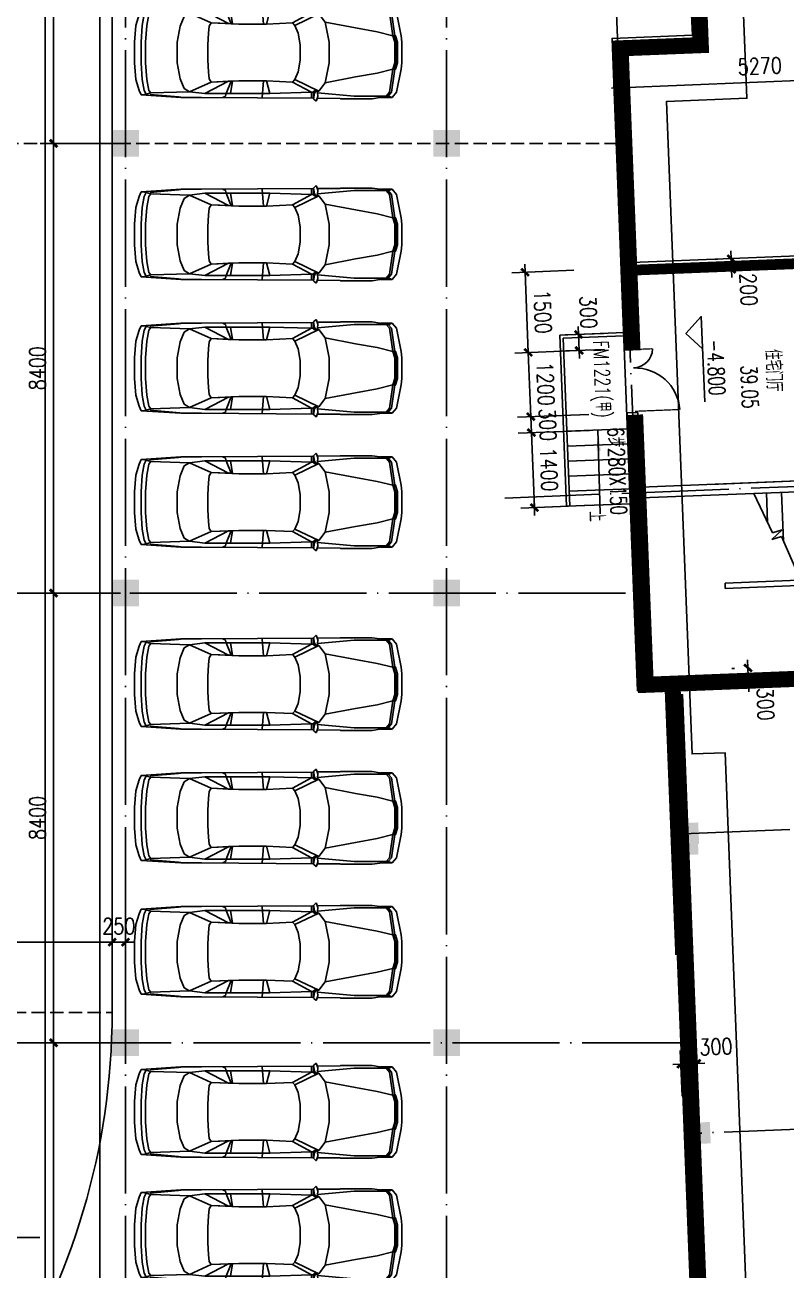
# Model space of a CAD drawing. Extents: x 634182 to 802382, y -1101880 to -864080.
# Drawn here: x 766182 to 780404, y -1022314 to -999052 of the extents above; entities that cross this region are included whole.
import ezdxf
from ezdxf.enums import TextEntityAlignment as Align

# ---------------------------------------------------------------- set-up
doc = ezdxf.new("R2010")
doc.units = 0
doc.header["$LTSCALE"] = 1000
doc.header["$MEASUREMENT"] = 0
doc.linetypes.add('DASH', pattern=[0.35, 0.25, -0.1])
doc.linetypes.add('DOTE', pattern=[2.42, 2, -0.2, 0.02, -0.2])
doc.layers.get('0').update_dxf_attribs({"linetype": 'CONTINUOUS'})
doc.layers.get('DEFPOINTS').update_dxf_attribs({"linetype": 'CONTINUOUS'})
for name, color, linetype in [('210', 4, 'CONTINUOUS'), ('AXIS', 3, 'CONTINUOUS'), ('COLUMN', 7, 'CONTINUOUS'), ('DOTE', 1, 'DOTE'), ('LU', 4, 'CONTINUOUS'), ('PUB_DIM', 3, 'CONTINUOUS'), ('PUB_TEXT', 7, 'CONTINUOUS'), ('STAIR', 2, 'CONTINUOUS'), ('WALL', 191, 'CONTINUOUS'), ('WINDOW', 2, 'CONTINUOUS'), ('剪力墙', 131, 'CONTINUOUS'), ('防火分區线', 2, 'CONTINUOUS')]:
    doc.layers.add(name, color=color, linetype=linetype)
doc.styles.add('_Z', font='romans', dxfattribs={"width": 0.7, "bigfont": 'Z'})
doc.styles.add('DIM_FONT', font='simplex.shx', dxfattribs={"width": 0.8})
doc.styles.add('Z', font='romans', dxfattribs={"width": 0.8, "bigfont": 'z'})
doc.dimstyles.new('DIMN', dxfattribs={"dimtxt": 300, "dimasz": 1, "dimexe": 250, "dimexo": 300, "dimgap": 150, "dimtad": 1, "dimdec": 0, "dimzin": 0, "dimdsep": 46, "dimtxsty": 'DIM_FONT', "dimblk": '_DIMX', "dimblk1": '_DIMX', "dimblk2": '_DIMX', "dimcen": 2.5, "dimclrt": 7, "dimadec": 0, "dimazin": 0, "dimtfac": 1, "dimtdec": 0, "dimtix": 1, "dimtmove": 2, "dimatfit": 3, "dimldrblk": '_DIMX', "dimfxl": 0, "dimtolj": 1, "dimtzin": 0, "dimarcsym": 0})
doc.dimstyles.new('NORMAL', dxfattribs={"dimtxt": 300, "dimasz": 1, "dimexe": 250, "dimexo": 300, "dimgap": 150, "dimtad": 1, "dimdec": 0, "dimzin": 0, "dimdsep": 46, "dimtxsty": 'DIM_FONT', "dimblk": '_DIMX', "dimblk1": '_DIMX', "dimblk2": '_DIMX', "dimcen": 2.5, "dimclrt": 7, "dimadec": 0, "dimazin": 0, "dimtfac": 1, "dimtdec": 0, "dimtix": 1, "dimtmove": 2, "dimatfit": 3, "dimldrblk": '_DIMX', "dimfxl": 0, "dimtolj": 1, "dimtzin": 0, "dimarcsym": 0})

# ---------------------------------------------------------------- blocks, each defined once
blk = doc.blocks.new('_FZH')
blk.add_solid([(-0.5, -0.5), (0.5, -0.5), (-0.5, 0.5), (0.5, 0.5)])
blk = doc.blocks.new('M_F27')
for p, q in [((-2489, 522), (-2426, 736)), ((-2426, 736), (-2389, 824)), ((-2389, 824), (-1610, 874)), ((-2389, 824), (-1560, 874)), ((-2264, 812), (-2389, 824)), ((-2326, 736), (-2364, 522)), ((-2326, 736), (-2351, 596)), ((-2326, 736), (-2288, 811)), ((-2200, 786), (-2288, 811)), ((-2276, 522), (-2238, 736)), ((-2200, 786), (-2238, 736)), ((-1560, 874), (-2212, 815)), ((-2208, 815), (-2211, 814)), ((-1660, 862), (-2208, 815)), ((-1446, 761), (-2200, 786)), ((-1560, 874), (-1660, 862)), ((-1617, 869), (-1620, 866)), ((-1208, 874), (-1610, 874)), ((-1547, 698), (-1446, 761)), ((-1145, 799), (-1446, 761)), ((-1019, 572), (-1446, 761)), ((-1208, 874), (980, 889)), ((-1145, 799), (-682, 557)), ((-1145, 799), (124, 799)), ((-743, 849), (-793, 874)), ((-730, 799), (-743, 849)), ((-630, 555), (-730, 799)), ((-642, 799), (-605, 554)), ((-2, 547), (-27, 877)), ((124, 799), (61, 547)), ((941, 773), (124, 799)), ((564, 572), (941, 773)), ((1079, 748), (614, 522)), ((941, 773), (941, 874)), ((983, 777), (941, 773)), ((941, 773), (987, 765)), ((980, 902), (995, 790)), ((980, 790), (980, 898)), ((995, 790), (980, 790)), ((980, 790), (992, 746)), ((984, 905), (1020, 939)), ((992, 746), (1021, 747)), ((995, 790), (1022, 746)), ((1022, 748), (995, 790)), ((1021, 747), (1022, 748)), ((1053, 768), (1022, 746)), ((1036, 935), (1062, 857)), ((1036, 756), (1079, 748)), ((1051, 889), (1497, 893)), ((1057, 776), (1062, 857)), ((1770, 849), (1058, 784)), ((1204, 585), (1079, 748)), ((1506, 899), (2121, 899)), ((2461, 849), (1770, 849)), ((2272, 876), (2121, 899)), ((2272, 876), (2272, 874)), ((2437, 851), (2272, 876)), ((2511, 874), (2287, 874)), ((2398, 849), (2461, 773)), ((2437, 850), (2433, 851)), ((2498, 773), (2436, 849)), ((2511, 874), (2450, 850)), ((2461, 773), (2523, 321)), ((2561, 321), (2498, 773)), ((2599, 773), (2511, 874)), ((2599, 773), (2687, 321)), ((-2489, 522), (-2514, 196)), ((-2364, 522), (-2389, 196)), ((-2351, 594), (-2351, 596)), ((-2301, 196), (-2276, 522)), ((-1622, 510), (-1685, 196)), ((-1622, 510), (-1547, 698)), ((-1070, 371), (-1057, 510)), ((-1019, 572), (-1057, 510)), ((-680, 556), (-1019, 572)), ((-1019, 572), (-479, 547)), ((-680, 556), (-630, 555)), ((-605, 554), (-630, 555)), ((-479, 547), (-605, 554)), ((61, 547), (-479, 547)), ((61, 547), (564, 572)), ((564, 572), (614, 522)), ((614, 522), (677, 371)), ((1795, 472), (1204, 585)), ((1280, 196), (1204, 585)), ((-1082, 145), (-1070, 371)), ((677, 371), (714, 145)), ((2222, 397), (1795, 472)), ((2523, 321), (2222, 397)), ((2523, 321), (2586, 321)), ((2523, 321), (2561, 196)), ((2580, 196), (2542, 321)), ((2611, 196), (2574, 321)), ((2580, 321), (2618, 196)), ((2687, 321), (2699, 196)), ((-2514, -206), (-2514, 196)), ((-2389, -206), (-2389, 196)), ((-2301, 196), (-2301, -206)), ((-1685, -206), (-1685, 196)), ((-1082, 145), (-1082, -156)), ((714, -156), (714, 145)), ((1280, 196), (1280, -206)), ((2561, 196), (2561, -206)), ((2580, 196), (2580, -206)), ((2611, 196), (2611, -206)), ((2618, -206), (2618, 196)), ((2699, -206), (2699, 196)), ((-2489, -533), (-2514, -206)), ((-2389, -206), (-2364, -533)), ((-2276, -533), (-2301, -206)), ((-1685, -206), (-1622, -520)), ((-1070, -382), (-1082, -156)), ((714, -156), (677, -382)), ((1204, -596), (1280, -206)), ((2523, -332), (2561, -206)), ((2580, -206), (2542, -332)), ((2618, -6), (2561, -6)), ((2574, -332), (2611, -206)), ((2618, -206), (2580, -332)), ((2687, -332), (2699, -206)), ((-1057, -520), (-1070, -382)), ((677, -382), (614, -533)), ((1795, -483), (1204, -596)), ((1795, -483), (2222, -407)), ((2523, -332), (2222, -407)), ((2523, -332), (2461, -784)), ((2561, -332), (2498, -784)), ((2586, -332), (2523, -332)), ((2687, -332), (2599, -784)), ((-2489, -533), (-2426, -747)), ((-2326, -747), (-2364, -533)), ((-2351, -607), (-2351, -605)), ((-2351, -607), (-2326, -747)), ((-2276, -533), (-2238, -747)), ((-1622, -520), (-1547, -709)), ((-1547, -709), (-1446, -772)), ((-1019, -583), (-1446, -772)), ((-682, -568), (-1145, -809)), ((-1019, -583), (-1057, -520)), ((-479, -558), (-1019, -583)), ((-1019, -583), (-680, -567)), ((-730, -809), (-630, -566)), ((-680, -567), (-682, -568)), ((-680, -567), (-630, -566)), ((-605, -565), (-642, -809)), ((-630, -566), (-605, -565)), ((-605, -565), (-479, -558)), ((61, -558), (-479, -558)), ((-2, -558), (-27, -884)), ((61, -558), (124, -809)), ((564, -583), (61, -558)), ((614, -533), (564, -583)), ((564, -583), (941, -784)), ((1079, -759), (614, -533)), ((1204, -596), (1079, -759)), ((-2426, -747), (-2389, -835)), ((-2389, -835), (-2264, -823)), ((-1560, -885), (-2389, -835)), ((-1610, -885), (-2389, -835)), ((-2326, -747), (-2288, -822)), ((-2288, -822), (-2200, -797)), ((-2200, -797), (-2238, -747)), ((-2212, -826), (-1560, -885)), ((-2208, -826), (-2211, -825)), ((-1660, -872), (-2208, -826)), ((-1446, -772), (-2200, -797)), ((-1560, -885), (-1660, -872)), ((-1621, -877), (-1617, -880)), ((-1610, -885), (-1208, -885)), ((-1145, -809), (-1446, -772)), ((-1208, -885), (980, -900)), ((-1145, -809), (124, -809)), ((-743, -860), (-793, -885)), ((-743, -860), (-730, -809)), ((941, -784), (124, -809)), ((987, -776), (941, -784)), ((983, -788), (941, -784)), ((941, -885), (941, -784)), ((992, -757), (980, -800)), ((995, -800), (980, -800)), ((995, -800), (980, -913)), ((980, -909), (980, -800)), ((984, -916), (1020, -950)), ((992, -757), (1021, -758)), ((995, -800), (1022, -757)), ((1022, -758), (995, -800)), ((1021, -758), (1022, -758)), ((1022, -757), (1053, -779)), ((1036, -767), (1079, -759)), ((1036, -946), (1062, -867)), ((1051, -901), (1497, -904)), ((1057, -787), (1062, -867)), ((1770, -860), (1058, -795)), ((2121, -910), (1506, -910)), ((1770, -860), (2461, -860)), ((2121, -910), (2272, -887)), ((2270, -887), (2121, -910)), ((2437, -861), (2272, -887)), ((2272, -885), (2272, -887)), ((2285, -885), (2511, -885)), ((2398, -860), (2461, -784)), ((2436, -860), (2498, -784)), ((2437, -861), (2436, -860)), ((2450, -861), (2511, -885)), ((2599, -784), (2511, -885))]:
    blk.add_line(p, q)
for centre, start, end in [((990, 898), 132.965, 179.7454), ((1027, 932), 18.1573, 132.965), ((1047, 776), 305.1542, 356.8636), ((990, -909), 180.2546, 227.035), ((1027, -942), 227.035, 341.8427), ((1047, -787), 3.1798, 54.8458)]:
    blk.add_arc(centre, 10, start, end)
at = {"width": 0.8, "flags": 9}
for tag in ['XSIZE', 'YSIZE']:
    blk.add_attdef(tag, (0, 0), '', height=0.5, dxfattribs=at)
blk = doc.blocks.new('_DIMX')
blk.add_line((-150, 0), (150, 0))
at = {"const_width": 50}
blk.add_lwpolyline([(-70, -70), (70, 70)], dxfattribs=at)
blk = doc.blocks.new('*D86')
at = {"color": 0, "linetype": 'ByBlock'}
for p, q in [((778461, -1019067), (778428, -1018215)), ((778761, -1019055), (778728, -1018203)), ((778437, -1018465), (778436, -1018465)), ((778438, -1018465), (778738, -1018453)), ((778438, -1018465), (778738, -1018453)), ((778739, -1018453), (778740, -1018453))]:
    blk.add_line(p, q, dxfattribs=at)
at = {"layer": 'DEFPOINTS', "color": 0, "linetype": 'ByBlock'}
for p in [(778738, -1018453), (778473, -1019367, 285), (778773, -1019355, 285)]:
    blk.add_point(p, dxfattribs=at)
at = {"color": 0, "linetype": 'ByBlock'}
for p, rotation in [((778438, -1018465), 2.229999999999981), ((778738, -1018453), 182.23)]:
    blk.add_blockref('_DIMX', p, dxfattribs=dict(at, rotation=rotation))
at = {"color": 7, "linetype": 'ByBlock', "insert": (779092, -1018139), "char_height": 300, "attachment_point": 5, "rotation": 2.23, "style": 'DIM_FONT'}
blk.add_mtext('\\A1;300', dxfattribs=at)
blk = doc.blocks.new('M_A17ORW')
at = {"const_width": 0.02}
for points in [[(-0.481, -0.001), (-0.481, -0.308)], [(0.481, 0.001), (0.481, -0.691)]]:
    blk.add_lwpolyline(points, dxfattribs=at)
for centre, radius, start, end in [((-0.501, -0.003), 0.307, 274.2492, 0.2101), ((0.505, 0.002), 0.699, 180.2762, 268.0603)]:
    blk.add_arc(centre, radius, start, end)
blk = doc.blocks.new('*D292')
at = {"color": 0, "linetype": 'ByBlock'}
for p, q in [((782587, -1000764), (782547, -999765)), ((777321, -1000976), (777281, -999977)), ((782556, -1000015), (777292, -1000227))]:
    blk.add_line(p, q, dxfattribs=at)
at = {"layer": 'DEFPOINTS', "color": 0, "linetype": 'ByBlock'}
for p in [(777291, -1000227), (782599, -1001064), (777333, -1001275)]:
    blk.add_point(p, dxfattribs=at)
at = {"color": 0, "linetype": 'ByBlock'}
for p, rotation in [((782557, -1000015), 2.29999999999996), ((777291, -1000227), 182.3)]:
    blk.add_blockref('_DIMX', p, dxfattribs=dict(at, rotation=rotation))
at = {"color": 7, "linetype": 'ByBlock', "insert": (779912, -999821), "char_height": 300, "attachment_point": 5, "rotation": 2.3, "style": 'DIM_FONT'}
blk.add_mtext('\\A1;5270', dxfattribs=at)
blk = doc.blocks.new('*D428')
at = {"color": 0, "linetype": 'ByBlock'}
for p, q in [((779080, -1003432), (779130, -1003430)), ((779379, -1003419), (779379, -1003418)), ((779379, -1003420), (779387, -1003620)), ((779379, -1003420), (779387, -1003620)), ((779088, -1003632), (779138, -1003630)), ((779387, -1003621), (779387, -1003622))]:
    blk.add_line(p, q, dxfattribs=at)
at = {"layer": 'DEFPOINTS', "color": 0, "linetype": 'ByBlock'}
for p in [(779379, -1003420), (779387, -1003620), (779387, -1003620)]:
    blk.add_point(p, dxfattribs=at)
at = {"color": 0, "linetype": 'ByBlock'}
for p, rotation in [((779379, -1003420), 272.3000000000001), ((779387, -1003620), 92.3000000000001)]:
    blk.add_blockref('_DIMX', p, dxfattribs=dict(at, rotation=rotation))
at = {"color": 7, "linetype": 'ByBlock', "insert": (779703, -1003997), "char_height": 300, "attachment_point": 5, "rotation": 272.3, "style": 'DIM_FONT'}
blk.add_mtext('\\A1;200', dxfattribs=at)
blk = doc.blocks.new('*D437')
at = {"color": 0, "linetype": 'ByBlock'}
for p, q in [((779393, -1011077), (779443, -1011075)), ((779692, -1011064), (779692, -1011063)), ((779692, -1011065), (779704, -1011364)), ((779692, -1011065), (779704, -1011364)), ((779405, -1011376), (779455, -1011374)), ((779705, -1011365), (779705, -1011366))]:
    blk.add_line(p, q, dxfattribs=at)
at = {"layer": 'DEFPOINTS', "color": 0, "linetype": 'ByBlock'}
for p in [(779692, -1011065), (779704, -1011364), (779704, -1011364)]:
    blk.add_point(p, dxfattribs=at)
at = {"color": 0, "linetype": 'ByBlock'}
for p, rotation in [((779692, -1011065), 272.3000000000001), ((779704, -1011364), 92.3000000000001)]:
    blk.add_blockref('_DIMX', p, dxfattribs=dict(at, rotation=rotation))
at = {"color": 7, "linetype": 'ByBlock', "insert": (780020, -1011742), "char_height": 300, "attachment_point": 5, "rotation": 272.3, "style": 'DIM_FONT'}
blk.add_mtext('\\A1;300', dxfattribs=at)
blk = doc.blocks.new('*D1555')
at = {"color": 0, "linetype": 'ByBlock'}
for p, q in [((768062, -1017516), (768062, -1015940)), ((767811, -1016190), (767810, -1016190)), ((767812, -1016190), (768062, -1016190)), ((768063, -1016190), (768064, -1016190))]:
    blk.add_line(p, q, dxfattribs=at)
at = {"layer": 'DEFPOINTS', "color": 0, "linetype": 'ByBlock'}
for p in [(768062, -1016190), (767812, -1017503), (768062, -1017816)]:
    blk.add_point(p, dxfattribs=at)
at = {"color": 0, "linetype": 'ByBlock'}
blk.add_blockref('_DIMX', (767812, -1016190), dxfattribs=at)
at = {"color": 0, "linetype": 'ByBlock', "rotation": 180}
blk.add_blockref('_DIMX', (768062, -1016190), dxfattribs=at)
at = {"color": 7, "linetype": 'ByBlock', "insert": (767937, -1015890), "char_height": 300, "attachment_point": 5, "style": 'DIM_FONT'}
blk.add_mtext('\\A1;250', dxfattribs=at)
blk = doc.blocks.new('_ARROW')
blk.add_solid([(0, 0), (-1, 0.1), (-1, -0.1)])
blk = doc.blocks.new('*D1723')
at = {"color": 0, "linetype": 'ByBlock'}
for p, q in [((776717, -1006328), (775385, -1006380)), ((775634, -1006369), (775634, -1006368)), ((775634, -1006370), (775646, -1006670)), ((775634, -1006370), (775646, -1006670)), ((776728, -1006628), (775396, -1006680)), ((775646, -1006671), (775646, -1006672))]:
    blk.add_line(p, q, dxfattribs=at)
at = {"layer": 'DEFPOINTS', "color": 0, "linetype": 'ByBlock'}
for p in [(777016, -1006316), (775646, -1006670), (777028, -1006616)]:
    blk.add_point(p, dxfattribs=at)
at = {"color": 0, "linetype": 'ByBlock'}
for p, rotation in [((775634, -1006370), 272.2299999999942), ((775646, -1006670), 92.22999999999426)]:
    blk.add_blockref('_DIMX', p, dxfattribs=dict(at, rotation=rotation))
at = {"color": 7, "linetype": 'ByBlock', "insert": (775950, -1006522), "char_height": 300, "attachment_point": 5, "rotation": 272.23, "style": 'DIM_FONT'}
blk.add_mtext('\\A1;300', dxfattribs=at)
blk = doc.blocks.new('*D1725')
at = {"color": 0, "linetype": 'ByBlock'}
for p, q in [((776997, -1004815), (776277, -1004843)), ((776527, -1004833), (776526, -1004832)), ((776527, -1004834), (776538, -1005134)), ((776527, -1004834), (776538, -1005134)), ((777009, -1005115), (776288, -1005143)), ((776538, -1005135), (776538, -1005136))]:
    blk.add_line(p, q, dxfattribs=at)
at = {"layer": 'DEFPOINTS', "color": 0, "linetype": 'ByBlock'}
for p in [(777297, -1004804), (776538, -1005134), (777309, -1005104)]:
    blk.add_point(p, dxfattribs=at)
at = {"color": 0, "linetype": 'ByBlock'}
for p, rotation in [((776527, -1004834), 272.229999999991), ((776538, -1005134), 92.229999999991)]:
    blk.add_blockref('_DIMX', p, dxfattribs=dict(at, rotation=rotation))
at = {"color": 7, "linetype": 'ByBlock', "insert": (776710, -1004421), "char_height": 300, "attachment_point": 5, "rotation": 272.23, "style": 'DIM_FONT'}
blk.add_mtext('\\A1;300', dxfattribs=at)

msp = doc.modelspace()

# ---------------------------------------------------------------- linework, layer by layer
for p, q in [((777627.219, -1010493.223), (777827.067, -1010485.44)), ((777627.219, -1010493.223), (777666.13, -1011492.465)), ((777827.067, -1010485.44), (777858.196, -1011284.835)), ((777858.196, -1011284.835), (782924.357, -1011087.556)), ((777666.13, -1011492.465), (782282.631, -1011312.696)), ((778857.439, -1011245.924), (777858.196, -1011284.835)), ((778865.221, -1011445.772), (778857.439, -1011245.924))]:
    msp.add_line(p, q)
at = {"linetype": 'DASH'}
msp.add_line((754052.99, -1017502.68), (767812.048, -1017502.68), dxfattribs=at)
at = {"const_width": 200}
msp.add_lwpolyline([(778861.33, -1011345.848), (777762.163, -1011388.65), (777727.143, -1010489.332)], dxfattribs=at)
msp.add_arc((754812.048, -1017502.68), 13000, 294.4021078, 0)
at = {"layer": '210', "const_width": 300}
msp.add_lwpolyline([(778926.531, -1027155.031), (778319.529, -1011567.097)], dxfattribs=at)
at = {"layer": 'DOTE'}
for p, q in [((766562.048, -1028142.427), (766562.048, -902577.649)), ((768062.048, -1028142.427), (768062.048, -902577.649)), ((774062.048, -1028142.427), (774062.048, -987411.605)), ((758462.048, -1009666.093), (777611.542, -1009666.093)), ((779616.579, -1043590.628), (778361.748, -1011366.325)), ((779654.117, -1044002.957), (778361.117, -1011872.223)), ((754812.048, -1018066.093), (778550.007, -1018066.093)), ((793336.763, -1019188.281), (778678.499, -1019759.081))]:
    msp.add_line(p, q, dxfattribs=at)
at = {"layer": 'DOTE', "linetype": 'DOTE'}
for p, q in [((778624.398, -996043.446), (778756.832, -999340.782)), ((777125.606, -996103.643), (777743.638, -1011491.3)), ((778756.832, -999340.782), (777258.041, -999400.98)), ((782692.348, -1003386.097), (777426.558, -1003596.699)), ((786587.897, -1007433.022), (775150.747, -1007892.385)), ((785283.54, -1011088.317), (778361.748, -1011366.325)), ((797399.054, -1013426.097), (778453.337, -1014163.853))]:
    msp.add_line(p, q, dxfattribs=at)
at = {"layer": 'DOTE', "linetype": 'DASH'}
msp.add_line((758462.048, -1001266.093), (777273.594, -1001266.093), dxfattribs=at)
at = {"layer": 'LU'}
msp.add_line((767812.048, -1017502.68), (767812.048, -988816.093), dxfattribs=at)
at = {"layer": 'PUB_DIM'}
msp.add_line((764215.919, -1021707.701), (766459.363, -1021707.701), dxfattribs=at)
for points in [[(778843.642, -1005102.305), (778531.844, -1004814.586), (778819.563, -1004502.788), (778883.372, -1006091.507)], [(776888.028, -1006610.104), (776928.532, -1008183.983)]]:
    msp.add_lwpolyline(points, dxfattribs=at)
at = {"layer": 'STAIR'}
for p, q in [((777376.661, -1004800.637), (776177.57, -1004847.331)), ((776302.085, -1008044.907), (776177.57, -1004847.331)), ((777378.996, -1004860.592), (776239.859, -1004904.951)), ((776362.04, -1008042.573), (776239.859, -1004904.951)), ((777446.701, -1006599.274), (776307.564, -1006643.633)), ((777457.596, -1006879.062), (776318.459, -1006923.421)), ((777468.491, -1007158.85), (776329.354, -1007203.209)), ((777479.386, -1007438.638), (776340.249, -1007482.997)), ((777490.281, -1007718.426), (776351.144, -1007762.785)), ((779800.697, -1007805.773), (780151.295, -1008538.198)), ((777501.176, -1007998.214), (776302.085, -1008044.907)), ((780330.16, -1008484.277), (780137.109, -1008665.472)), ((780137.109, -1008665.472), (780315.974, -1008611.552)), ((780151.295, -1008538.198), (780330.16, -1008484.277)), ((780315.974, -1008611.552), (780718.061, -1009520.344))]:
    msp.add_line(p, q, dxfattribs=at)
at = {"layer": 'WALL'}
for p, q in [((778728.326, -996139.387), (778860.762, -999436.752)), ((778652.897, -999244.945), (778626.811, -998595.459)), ((778652.897, -999244.945), (777154.105, -999305.142)), ((777194.237, -1000304.332), (777154.105, -999305.142)), ((778860.762, -999436.752), (777361.97, -999496.95)), ((777522.497, -1003493.728), (777361.97, -999496.95)), ((777194.237, -1000304.332), (777362.79, -1004500.948)), ((782588.413, -1003290.259), (777522.497, -1003493.728)), ((782596.439, -1003490.098), (777530.524, -1003693.566)), ((777530.524, -1003693.566), (777586.708, -1005092.439)), ((777562.629, -1004492.922), (777362.79, -1004500.948)), ((777362.79, -1004500.948), (777562.629, -1004492.922)), ((777386.869, -1005100.465), (777362.79, -1004500.948)), ((777586.708, -1005092.439), (777386.869, -1005100.465)), ((777634.866, -1006291.472), (777435.027, -1006299.498)), ((777603.581, -1010496.119), (777435.027, -1006299.498)), ((777634.866, -1006291.472), (777691.051, -1007690.344)), ((777691.051, -1007690.344), (786483.975, -1007337.184)), ((782956.819, -1007478.849), (778990.003, -1007638.173)), ((782765.006, -1007686.714), (777699.077, -1007890.183)), ((777699.077, -1007890.183), (777835.525, -1011287.449)), ((781322.44, -1009395.989), (779264.1, -1009478.66)), ((779264.1, -1009478.66), (779268.113, -1009578.58)), ((779268.113, -1009578.58), (781326.453, -1009495.908)), ((777603.581, -1010496.119), (777803.42, -1010488.093)), ((777603.581, -1010496.119), (777803.42, -1010488.093)), ((777603.581, -1010496.119), (777643.713, -1011495.314)), ((777835.525, -1011287.449), (782901.454, -1011083.98)), ((778834.72, -1011247.317), (777835.525, -1011287.449)), ((778842.746, -1011447.156), (778834.72, -1011247.317)), ((777643.713, -1011495.314), (778842.746, -1011447.156)), ((778245.69, -1011469.897), (778249.582, -1011569.821)), ((778269.566, -1011569.043), (778469.415, -1011561.261)), ((778876.568, -1027156.977), (778269.566, -1011569.043)), ((778971.357, -1024451.239), (778469.415, -1011561.261)), ((778892.755, -1027570.281), (778261.195, -1011876.167)), ((778639.943, -1016374.751), (778454.587, -1011759.79)), ((778984.028, -1024864.423), (778531.402, -1013616.774))]:
    msp.add_line(p, q, dxfattribs=at)
at = {"layer": 'WINDOW'}
for p, q in [((780037.205, -1007796.274), (780059.284, -1008345.98)), ((780037.205, -1007796.274), (780059.284, -1008345.98)), ((780316.98, -1007785.037), (780353.591, -1008696.573))]:
    msp.add_line(p, q, dxfattribs=at)
at = {"layer": '剪力墙'}
for points in [[(777534.951, -1005135.197, 300, 300, 0), (777311.614, -999489.617, 300, 300, 0), (778810.441, -999430.319, 300, 300, 0), (778545.605, -992735.582, 300, 300, 0), (777046.776, -992794.839, 300, 300, 0), (776823.431, -987149.354, 300, 300, 0)], [(785226.178, -1011085.828, 300, 300, 0), (777782.006, -1011380.317, 300, 300, 0), (777582.388, -1006334.328, 300, 300, 0)]]:
    msp.add_lwpolyline(points, format="xyseb", dxfattribs=at)
for points, const_width in [([(782591.65, -1003433.965), (777525.619, -1003634.393)], 200), ([(778481.452, -1016422.165), (778283.193, -1011410.529)], 300)]:
    msp.add_lwpolyline(points, dxfattribs=dict(at, const_width=const_width))
at = {"layer": '防火分區线'}
for points in [[(735212.048, -955216.093), (748762.048, -955216.093), (748762.048, -959366.093), (754962.048, -959366.093), (754962.048, -955216.093), (776884.515, -955216.093), (777268.349, -964772.708), (775769.557, -964832.906), (776283.244, -977622.594), (777782.036, -977562.396), (778050.931, -984257.04), (776552.14, -984317.238), (776897.273, -992910.312), (778396.065, -992850.114), (778652.908, -999244.944), (777154.105, -999305.142), (777628.742, -1011493.921), (778245.739, -1011471.134), (778856.584, -1027157.755)], [(766562.048, -1027636.51), (766562.048, -991026.093), (746422.048, -991026.093), (746422.048, -992526.093), (743562.048, -992526.093), (743562.048, -975816.093), (740062.048, -975816.093), (740062.048, -974366.093), (739098.539, -974366.093), (737662.048, -972929.601), (737662.048, -971966.093), (735212.048, -971966.093), (735212.048, -955216.093), (735212.048, -955216.093)], [(736229.823, -956393.531), (749779.823, -956393.531), (749779.823, -960543.531), (755979.823, -960543.531), (755979.823, -956393.531), (777902.29, -956393.531), (778286.124, -965950.146), (776787.332, -966010.344), (777301.019, -978800.032), (778799.811, -978739.834), (779068.707, -985434.478), (777569.915, -985494.676), (777915.049, -994087.75), (779413.84, -994027.552), (779670.683, -1000422.382), (778171.88, -1000482.58), (778646.517, -1012671.359), (779263.514, -1012648.572), (779874.359, -1028335.193)], [(767579.823, -1028813.948), (767579.823, -992203.531), (747439.823, -992203.531), (747439.823, -993703.531), (744579.823, -993703.531), (744579.823, -976993.531), (741079.823, -976993.531), (741079.823, -975543.531), (740116.315, -975543.531), (738679.823, -974107.039), (738679.823, -973143.531), (736229.823, -973143.531), (736229.823, -956393.531)]]:
    msp.add_lwpolyline(points, dxfattribs=at)

# ---------------------------------------------------------------- block references
at = {"layer": 'COLUMN', "xscale": 500, "yscale": 500, "zscale": 500}
for p in [(768062.048, -1001266.093), (774062.048, -1001266.093), (768062.048, -1009666.093), (774062.048, -1009666.093), (768062.048, -1018066.093), (774062.048, -1018066.093)]:
    msp.add_blockref('_FZH', p, dxfattribs=at)
at = {"layer": 'COLUMN', "xscale": 400, "yscale": 400, "zscale": 500}
for p, rotation in [((778570.583, -1014159.287), 272.2300000000001), ((778558.929, -1014357.69), 272.3000000000001), ((778788.475, -1019754.799), 272.2300000000001)]:
    msp.add_blockref('_FZH', p, dxfattribs=dict(at, rotation=rotation))
at = {"layer": 'LU', "xscale": -0.95745, "yscale": 0.95745, "zscale": 0.95745, "rotation": 180}
for p in [(770639.068, -999571.307), (770639.068, -1002971.307), (770639.068, -1005471.307), (770639.068, -1007971.307), (770639.068, -1011371.307), (770639.068, -1013871.307), (770639.068, -1016371.307), (770639.068, -1019364.933), (770639.068, -1021664.933)]:
    msp.add_blockref('M_F27', p, dxfattribs=at)
at = {"layer": 'PUB_DIM', "xscale": 400, "yscale": 400, "zscale": 400, "rotation": 92.22999999999999}
msp.add_blockref('_ARROW', (776888.028, -1006610.104), dxfattribs=at)
at = {"layer": 'WINDOW', "xscale": 1200, "yscale": -1200, "zscale": 1200, "rotation": 272.3000000000001}
msp.add_blockref('M_A17ORW', (777560.827, -1005693.962), dxfattribs=at)

# ---------------------------------------------------------------- texts
at = {"style": '_Z', "width": 0.7}
msp.add_text('上', height=300, rotation=272.3, dxfattribs=at).set_placement((776713.079, -1008140.122))
at = {"layer": 'PUB_DIM', "style": 'DIM_FONT', "width": 0.7}
msp.add_text('-4.800', height=300, rotation=272.3, dxfattribs=at).set_placement((779096.833, -1005453.557), align=Align.MIDDLE)
at = {"layer": 'PUB_TEXT', "style": 'Z', "width": 0.7}
for s, height, p in [('FM1221(甲)', 280, (776799.492, -1004955.477)), ('住宅门厅', 300, (780008.098, -1005115.503)), ('6步280X150', 300, (777066.752, -1006575.172))]:
    msp.add_text(s, height=height, rotation=272.3, dxfattribs=at).set_placement(p)
msp.add_text('39.05', height=300, rotation=272.3, dxfattribs=at).set_placement((779737.824, -1006220.024), align=Align.MIDDLE_RIGHT)

# ---------------------------------------------------------------- dimensions: what is measured, and where the dimension line sits
msp.add_linear_dim(base=(767812.048, -1016190.286), p1=(760812.048, -1017502.68), p2=(767812.048, -1017502.68), dimstyle='NORMAL').render()
dim = msp.add_linear_dim(base=(768062.048, -1016190.286), p1=(767812.048, -1017502.68), p2=(768062.048, -1017816.093), dimstyle='NORMAL', override={"dimse1": 1})
dim.commit()
dim.dimension.update_dxf_attribs({"geometry": '*D1555', "text_midpoint": (767937.048, -1015890.286)})
at = {"layer": 'AXIS'}
dim = msp.add_linear_dim(base=(777291.195, -1000226.601), p1=(782599.068, -1001063.767), p2=(777333.314, -1001275.262), angle=182.3, dimstyle='DIMN', dxfattribs=at)
dim.commit()
dim.dimension.update_dxf_attribs({"geometry": '*D292', "text_midpoint": (779912.033, -999821.095)})
for base, p1, p2, angle, picture, middle in [((779387.391, -1003619.888), (779379.365, -1003420.049), (779387.391, -1003619.888), 272.3, '*D428', (779702.781, -1003997.043)), ((779704.497, -1011364.437), (779692.457, -1011064.679), (779704.497, -1011364.437), 272.3, '*D437', (780019.887, -1011741.592)), ((778737.787, -1018453.101), (778473.143, -1019366.901, 284.642), (778772.916, -1019355.228, 284.642), 2.23, '*D86', (779091.551, -1018139.098))]:
    dim = msp.add_linear_dim(base=base, p1=p1, p2=p2, angle=angle, dimstyle='DIMN', dxfattribs=at)
    dim.commit()
    dim.dimension.update_dxf_attribs({"geometry": picture, "text_midpoint": middle, "dimtype": 128})
for base, p1, p2 in [((775586.992, -1005171.755), (776738.274, -1003624.309), (776801.253, -1005122.985)), ((775635.15, -1006370.788), (776801.253, -1005122.985), (776849.411, -1006322.018))]:
    msp.add_linear_dim(base=base, p1=p1, p2=p2, angle=272.3, dimstyle='DIMN', dxfattribs=at).render()
at = {"layer": 'LU'}
for base, p1, p2 in [((766717.402, -992866.093), (768270.173, -1001266.093), (768270.173, -992866.093)), ((766717.402, -1001266.093), (768270.173, -1009666.093), (768270.173, -1001266.093)), ((766717.402, -1009666.093), (768270.173, -1018066.093), (768270.173, -1009666.093)), ((766717.402, -1018066.093), (768270.173, -1027670.071), (768270.173, -1018066.093))]:
    msp.add_linear_dim(base=base, p1=p1, p2=p2, angle=90, dimstyle='DIMN', dxfattribs=at).render()
at = {"layer": 'PUB_DIM'}
for base, p1, p2, picture, middle in [((776538.245, -1005133.516), (777297.246, -1004803.732), (777308.92, -1005103.505), '*D1725', (776709.97, -1004420.954)), ((775646.105, -1006669.906), (777016.318, -1006316.311), (777027.992, -1006616.094), '*D1723', (775950.103, -1006522.033))]:
    dim = msp.add_linear_dim(base=base, p1=p1, p2=p2, angle=272.23, dimstyle='DIMN', dxfattribs=at)
    dim.commit()
    dim.dimension.update_dxf_attribs({"geometry": picture, "text_midpoint": middle, "dimtype": 129})
msp.add_aligned_dim(p1=(777027.992, -1006616.094), p2=(777082.467, -1008015.034), distance=-1382.934, dimstyle='DIMN', dxfattribs=at).render()

doc.saveas('drawing.dxf')
